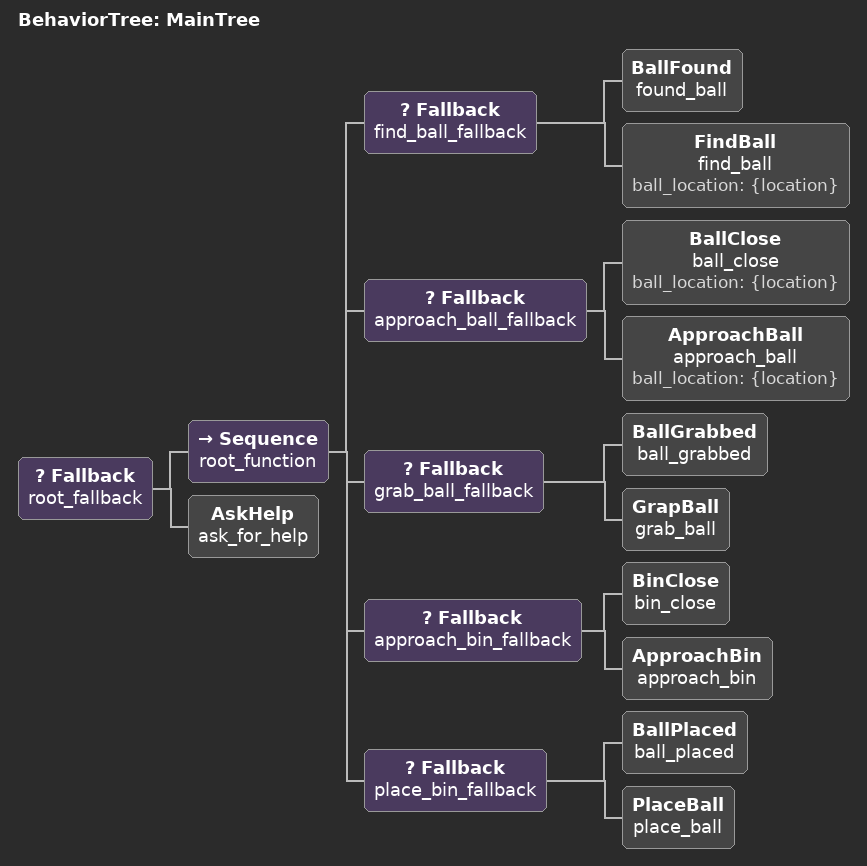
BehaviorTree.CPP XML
<root main_tree_to_execute = "MainTree">
    <BehaviorTree ID="MainTree">
    <Fallback name="root_fallback">
        <Sequence name="root_function">
            <Fallback name="find_ball_fallback">
                <BallFound name="found_ball"/>
                <FindBall name="find_ball" ball_location="{location}"/>
            </Fallback>
            <Fallback name="approach_ball_fallback">
                <BallClose name="ball_close" ball_location="{location}"/>
                <ApproachBall name="approach_ball" ball_location="{location}"/>
            </Fallback>
            <Fallback name="grab_ball_fallback">
                <BallGrabbed name="ball_grabbed"/>
                <GrapBall name="grab_ball"/>
            </Fallback>
            <Fallback name="approach_bin_fallback">
                <BinClose name="bin_close"/>
                <ApproachBin name="approach_bin"/>
            </Fallback>
            <Fallback name="place_bin_fallback">
                <BallPlaced name="ball_placed"/>
                <PlaceBall name="place_ball"/>
            </Fallback>
        </Sequence>
        <AskHelp name="ask_for_help"/>
    </Fallback>"
    </BehaviorTree>
</root>
